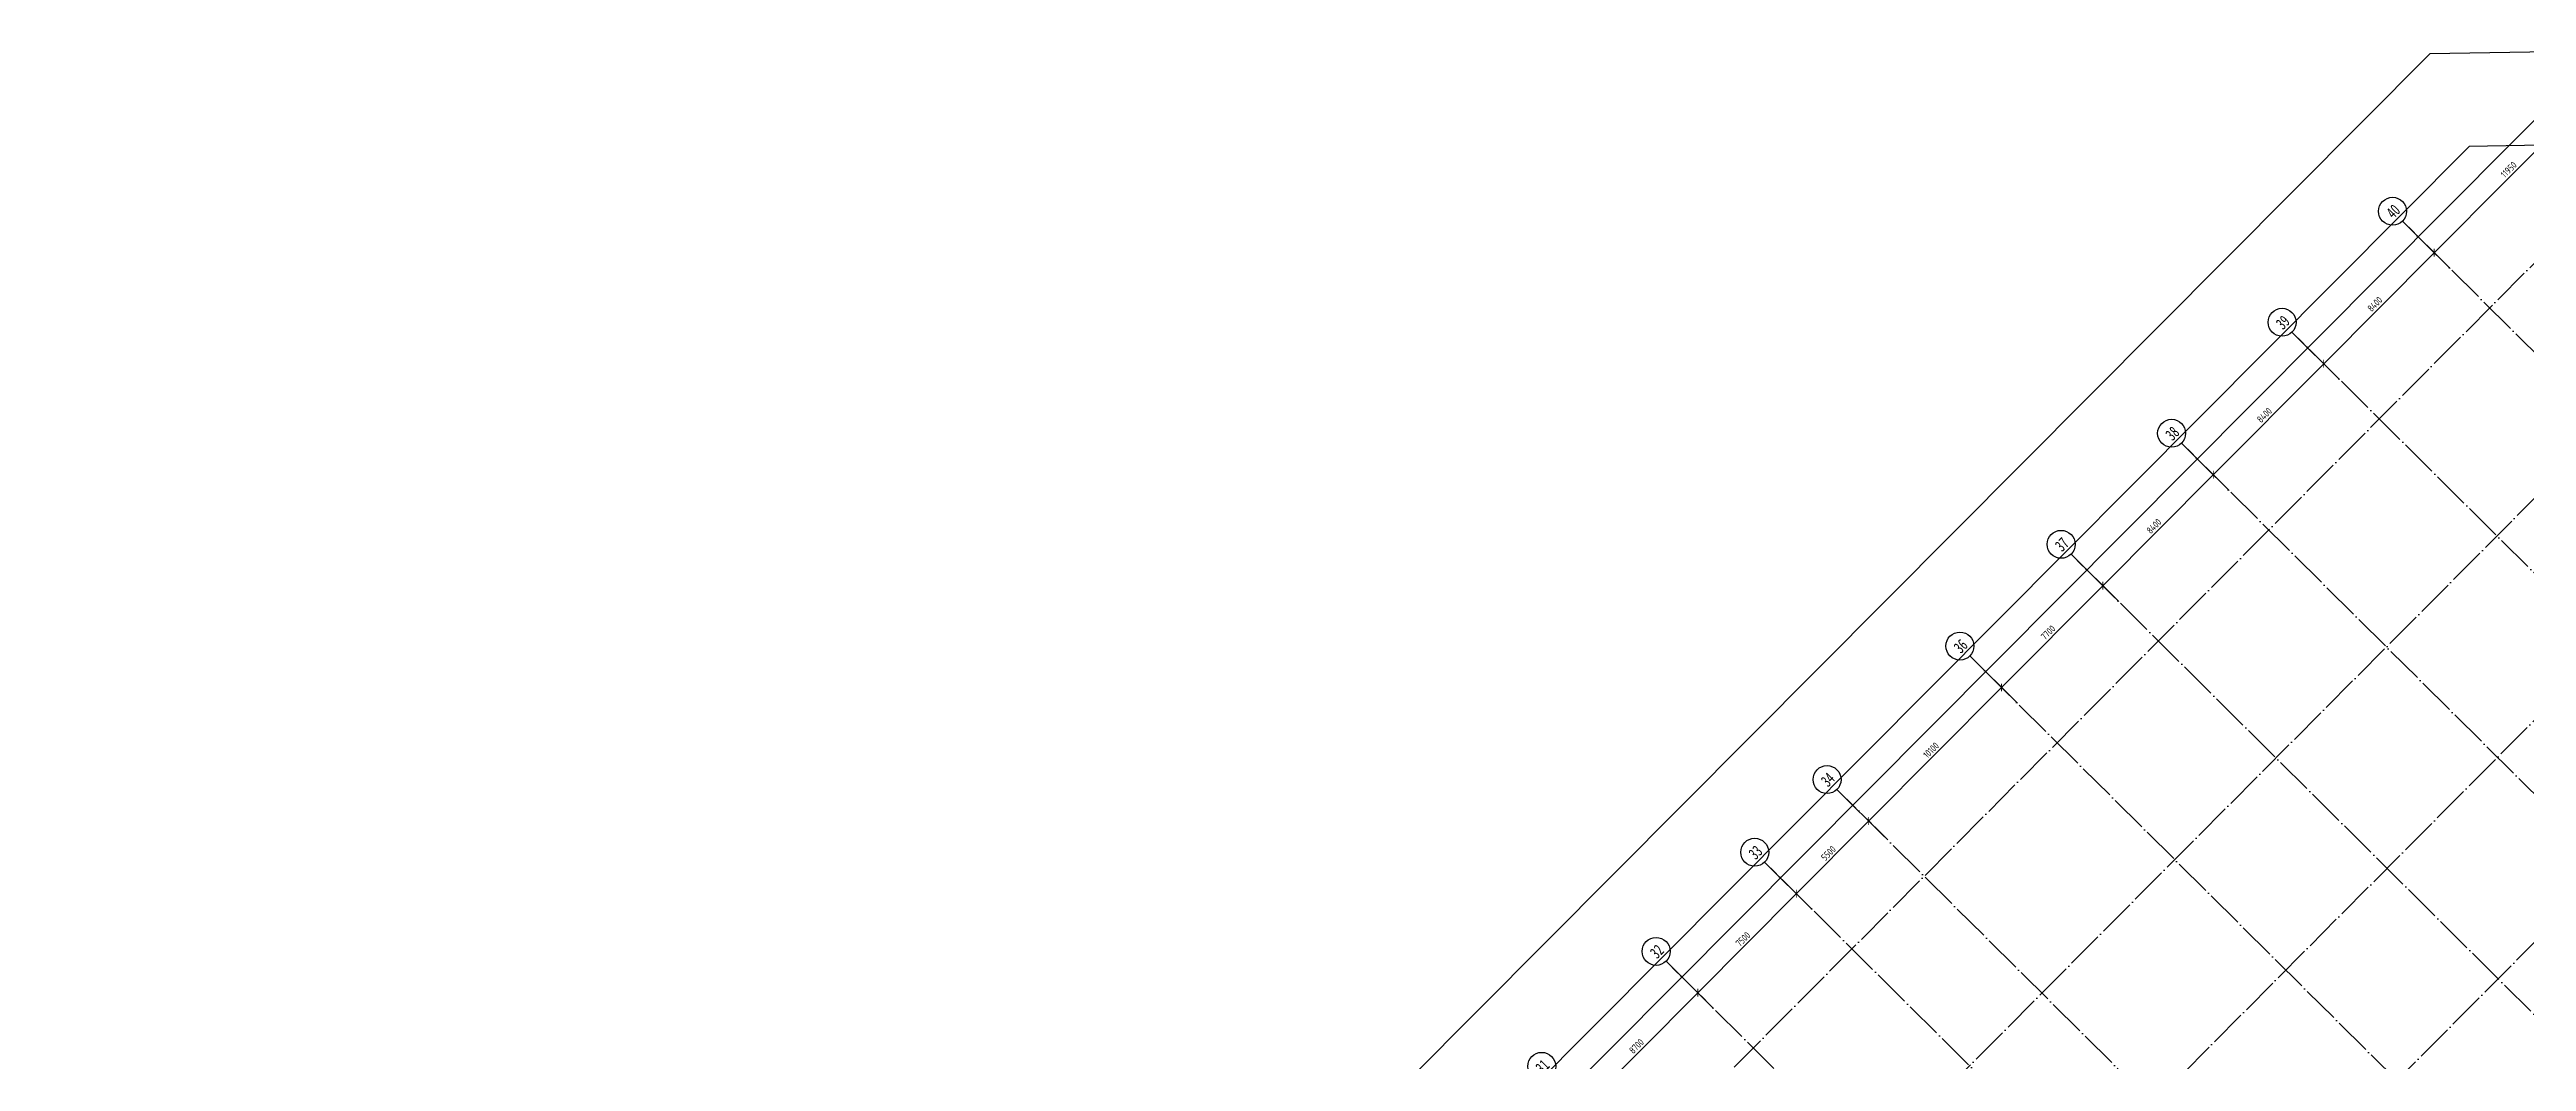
# Model space of a CAD drawing. Extents: x 517634312 to 520012312, y 3499191844 to 3500891844.
# Drawn here: x 518704356 to 518837176, y 3499991734 to 3500046028 of the extents above; entities that cross this region are included whole.
import ezdxf
from ezdxf.enums import TextEntityAlignment as Align

# ---------------------------------------------------------------- set-up
doc = ezdxf.new("R2010")
doc.units = 0
doc.header["$LTSCALE"] = 1000
doc.header["$MEASUREMENT"] = 0
doc.header["$PDMODE"] = 1
doc.linetypes.add('CENTER', pattern=[2, 1.25, -0.25, 0.25, -0.25])
doc.linetypes.add('DOTE', pattern=[2.42, 2, -0.2, 0.02, -0.2])
doc.layers.get('0').update_dxf_attribs({"linetype": 'CONTINUOUS'})
doc.layers.get('DEFPOINTS').update_dxf_attribs({"color": 8, "linetype": 'CONTINUOUS'})
for name, color, linetype in [('AD-AXIS-CRCL', 3, 'CONTINUOUS'), ('AD-AXIS-DIMS', 3, 'CONTINUOUS'), ('AD-AXIS-NUMB', 255, 'CONTINUOUS'), ('XD-AXIS-AXIS', 1, 'CENTER')]:
    doc.layers.add(name, color=color, linetype=linetype)
doc.styles.add('TH-STYLE1', font='', dxfattribs={"width": 0.7})
doc.styles.add('TH-STYLE3', font='tssdeng', dxfattribs={"width": 0.7, "bigfont": 'tssdchn'})
doc.styles.get('TH-STYLE1').set_extended_font_data('STFangsong')
doc.dimstyles.new('TH-DIM150', dxfattribs={"dimscale": 150, "dimtxt": 2.5, "dimasz": 2, "dimexe": 1, "dimexo": 1, "dimgap": 0.8, "dimtad": 1, "dimdec": 0, "dimdsep": 46, "dimtxsty": 'TH-STYLE3', "dimblk1": 'ARCHTICK', "dimblk2": 'ARCHTICK', "dimsah": 1, "dimcen": -1, "dimclrd": 256, "dimclre": 256, "dimclrt": 256, "dimazin": 0, "dimtfac": 1, "dimtdec": 0, "dimtix": 1, "dimtmove": 2, "dimatfit": 0, "dimldrblk": 'ARCHTICK', "dimfxl": 0, "dimtolj": 1, "dimtzin": 0, "dimlwd": -1, "dimlwe": -1, "dimarcsym": 0})

# ---------------------------------------------------------------- blocks, each defined once
blk = doc.blocks.new('sggfdagfdagdaf')
at = {"layer": 'XD-AXIS-AXIS', "linetype": 'DOTE'}
for p, q in [((-1333952, -534624), (-1333952, -352224)), ((-1326452, -534624), (-1326452, -352224)), ((-1320952, -460124), (-1320952, -352224)), ((-1310852, -534624), (-1310852, -352224)), ((-1303152, -534624), (-1303152, -352224)), ((-1294752, -534624), (-1294752, -352224)), ((-1286352, -534624), (-1286352, -352224)), ((-1277952, -534624), (-1277952, -352224)), ((-1449152, -358824), (-1259402, -358824)), ((-1350152, -367724), (-1259402, -367724)), ((-1350152, -376124), (-1259402, -376124)), ((-1350152, -384524), (-1259402, -384524))]:
    blk.add_line(p, q, dxfattribs=at)
blk = doc.blocks.new('_ArchTick')
at = {"color": 0, "linetype": 'ByBlock', "const_width": 0.15}
blk.add_lwpolyline([(-0.5, -0.5), (0.5, 0.5)], dxfattribs=at)
blk = doc.blocks.new('*D27')
at = {"layer": 'AD-AXIS-DIMS', "transparency": 16777216}
for p, q in [((518840655, 3500043601), (518832228, 3500035128)), ((518841080, 3500043178), (518840549, 3500043707)), ((518832654, 3500034705), (518832122, 3500035234))]:
    blk.add_line(p, q, dxfattribs=at)
at = {"layer": 'DEFPOINTS', "color": 0, "transparency": 16777216}
for p in [(518841506, 3500042755), (518832228, 3500035128), (518833079, 3500034282)]:
    blk.add_point(p, dxfattribs=at)
at = {"layer": 'AD-AXIS-DIMS', "transparency": 16777216, "xscale": 300, "yscale": 300, "zscale": 300}
for p, rotation in [((518840655, 3500043601), 45.15729225934245), ((518832228, 3500035128), 225.1572922593424)]:
    blk.add_blockref('_ArchTick', p, dxfattribs=dict(at, rotation=rotation))
at = {"layer": 'AD-AXIS-DIMS', "transparency": 16777216, "insert": (518836224, 3500039581), "char_height": 375, "attachment_point": 5, "rotation": 45.15729, "style": 'TH-STYLE3'}
blk.add_mtext('\\A1;11950', dxfattribs=at)
blk = doc.blocks.new('*D28')
at = {"layer": 'AD-AXIS-DIMS', "transparency": 16777216}
for p, q in [((518832228, 3500035128), (518826305, 3500029172)), ((518832654, 3500034705), (518832122, 3500035234)), ((518826730, 3500028749), (518826199, 3500029278))]:
    blk.add_line(p, q, dxfattribs=at)
at = {"layer": 'DEFPOINTS', "color": 0, "transparency": 16777216}
for p in [(518833079, 3500034282), (518826305, 3500029172), (518827156, 3500028326)]:
    blk.add_point(p, dxfattribs=at)
at = {"layer": 'AD-AXIS-DIMS', "transparency": 16777216, "xscale": 300, "yscale": 300, "zscale": 300}
for p, rotation in [((518832228, 3500035128), 45.15729225934245), ((518826305, 3500029172), 225.1572922593424)]:
    blk.add_blockref('_ArchTick', p, dxfattribs=dict(at, rotation=rotation))
at = {"layer": 'AD-AXIS-DIMS', "transparency": 16777216, "insert": (518829049, 3500032367), "char_height": 375, "attachment_point": 5, "rotation": 45.15729, "style": 'TH-STYLE3'}
blk.add_mtext('\\A1;8400', dxfattribs=at)
blk = doc.blocks.new('*D29')
at = {"layer": 'AD-AXIS-DIMS', "transparency": 16777216}
for p, q in [((518826305, 3500029172), (518820382, 3500023216)), ((518826730, 3500028749), (518826199, 3500029278)), ((518820807, 3500022793), (518820275, 3500023322))]:
    blk.add_line(p, q, dxfattribs=at)
at = {"layer": 'DEFPOINTS', "color": 0, "transparency": 16777216}
for p in [(518827156, 3500028326), (518820382, 3500023216), (518821232, 3500022370)]:
    blk.add_point(p, dxfattribs=at)
at = {"layer": 'AD-AXIS-DIMS', "transparency": 16777216, "xscale": 300, "yscale": 300, "zscale": 300}
for p, rotation in [((518826305, 3500029172), 45.15729225934245), ((518820382, 3500023216), 225.1572922593424)]:
    blk.add_blockref('_ArchTick', p, dxfattribs=dict(at, rotation=rotation))
at = {"layer": 'AD-AXIS-DIMS', "transparency": 16777216, "insert": (518823125, 3500026411), "char_height": 375, "attachment_point": 5, "rotation": 45.15729, "style": 'TH-STYLE3'}
blk.add_mtext('\\A1;8400', dxfattribs=at)
blk = doc.blocks.new('*D30')
at = {"layer": 'AD-AXIS-DIMS', "transparency": 16777216}
for p, q in [((518820382, 3500023216), (518814458, 3500017260)), ((518820807, 3500022793), (518820275, 3500023322)), ((518814884, 3500016837), (518814352, 3500017366))]:
    blk.add_line(p, q, dxfattribs=at)
at = {"layer": 'DEFPOINTS', "color": 0, "transparency": 16777216}
for p in [(518821232, 3500022370), (518814458, 3500017260), (518815309, 3500016414)]:
    blk.add_point(p, dxfattribs=at)
at = {"layer": 'AD-AXIS-DIMS', "transparency": 16777216, "xscale": 300, "yscale": 300, "zscale": 300}
for p, rotation in [((518820382, 3500023216), 45.15729225934245), ((518814458, 3500017260), 225.1572922593424)]:
    blk.add_blockref('_ArchTick', p, dxfattribs=dict(at, rotation=rotation))
at = {"layer": 'AD-AXIS-DIMS', "transparency": 16777216, "insert": (518817202, 3500020455), "char_height": 375, "attachment_point": 5, "rotation": 45.15729, "style": 'TH-STYLE3'}
blk.add_mtext('\\A1;8400', dxfattribs=at)
blk = doc.blocks.new('*D31')
at = {"layer": 'AD-AXIS-DIMS', "transparency": 16777216}
for p, q in [((518814458, 3500017260), (518809028, 3500011800)), ((518814884, 3500016837), (518814352, 3500017366)), ((518809454, 3500011377), (518808922, 3500011906))]:
    blk.add_line(p, q, dxfattribs=at)
at = {"layer": 'DEFPOINTS', "color": 0, "transparency": 16777216}
for p in [(518815309, 3500016414), (518809028, 3500011800), (518809879, 3500010954)]:
    blk.add_point(p, dxfattribs=at)
at = {"layer": 'AD-AXIS-DIMS', "transparency": 16777216, "xscale": 300, "yscale": 300, "zscale": 300}
for p, rotation in [((518814458, 3500017260), 45.15729225934245), ((518809028, 3500011800), 225.1572922593424)]:
    blk.add_blockref('_ArchTick', p, dxfattribs=dict(at, rotation=rotation))
at = {"layer": 'AD-AXIS-DIMS', "transparency": 16777216, "insert": (518811525, 3500014747), "char_height": 375, "attachment_point": 5, "rotation": 45.15729, "style": 'TH-STYLE3'}
blk.add_mtext('\\A1;7700', dxfattribs=at)
blk = doc.blocks.new('*D32')
at = {"layer": 'AD-AXIS-DIMS', "transparency": 16777216}
for p, q in [((518809028, 3500011800), (518801906, 3500004639)), ((518809454, 3500011377), (518808922, 3500011906)), ((518802332, 3500004216), (518801800, 3500004745))]:
    blk.add_line(p, q, dxfattribs=at)
at = {"layer": 'DEFPOINTS', "color": 0, "transparency": 16777216}
for p in [(518809879, 3500010954), (518801906, 3500004639), (518802757, 3500003793)]:
    blk.add_point(p, dxfattribs=at)
at = {"layer": 'AD-AXIS-DIMS', "transparency": 16777216, "xscale": 300, "yscale": 300, "zscale": 300}
for p, rotation in [((518809028, 3500011800), 45.15729225934245), ((518801906, 3500004639), 225.1572922593424)]:
    blk.add_blockref('_ArchTick', p, dxfattribs=dict(at, rotation=rotation))
at = {"layer": 'AD-AXIS-DIMS', "transparency": 16777216, "insert": (518805249, 3500008436), "char_height": 375, "attachment_point": 5, "rotation": 45.15729, "style": 'TH-STYLE3'}
blk.add_mtext('\\A1;10100', dxfattribs=at)
blk = doc.blocks.new('*D33')
at = {"layer": 'AD-AXIS-DIMS', "transparency": 16777216}
for p, q in [((518801906, 3500004639), (518798028, 3500000739)), ((518802332, 3500004216), (518801800, 3500004745)), ((518798453, 3500000316), (518797922, 3500000845))]:
    blk.add_line(p, q, dxfattribs=at)
at = {"layer": 'DEFPOINTS', "color": 0, "transparency": 16777216}
for p in [(518802757, 3500003793), (518798028, 3500000739), (518798879, 3499999893)]:
    blk.add_point(p, dxfattribs=at)
at = {"layer": 'AD-AXIS-DIMS', "transparency": 16777216, "xscale": 300, "yscale": 300, "zscale": 300}
for p, rotation in [((518801906, 3500004639), 45.15729225934245), ((518798028, 3500000739), 225.1572922593424)]:
    blk.add_blockref('_ArchTick', p, dxfattribs=dict(at, rotation=rotation))
at = {"layer": 'AD-AXIS-DIMS', "transparency": 16777216, "insert": (518799749, 3500002906), "char_height": 375, "attachment_point": 5, "rotation": 45.15729, "style": 'TH-STYLE3'}
blk.add_mtext('\\A1;5500', dxfattribs=at)
blk = doc.blocks.new('*D34')
at = {"layer": 'AD-AXIS-DIMS', "transparency": 16777216}
for p, q in [((518798028, 3500000739), (518792739, 3499995421)), ((518798453, 3500000316), (518797922, 3500000845)), ((518793165, 3499994998), (518792633, 3499995527))]:
    blk.add_line(p, q, dxfattribs=at)
at = {"layer": 'DEFPOINTS', "color": 0, "transparency": 16777216}
for p in [(518798879, 3499999893), (518792739, 3499995421), (518793590, 3499994575)]:
    blk.add_point(p, dxfattribs=at)
at = {"layer": 'AD-AXIS-DIMS', "transparency": 16777216, "xscale": 300, "yscale": 300, "zscale": 300}
for p, rotation in [((518798028, 3500000739), 45.15729225934245), ((518792739, 3499995421), 225.1572922593424)]:
    blk.add_blockref('_ArchTick', p, dxfattribs=dict(at, rotation=rotation))
at = {"layer": 'AD-AXIS-DIMS', "transparency": 16777216, "insert": (518795165, 3499998297), "char_height": 375, "attachment_point": 5, "rotation": 45.15729, "style": 'TH-STYLE3'}
blk.add_mtext('\\A1;7500', dxfattribs=at)
blk = doc.blocks.new('*D35')
at = {"layer": 'AD-AXIS-DIMS', "transparency": 16777216}
for p, q in [((518792739, 3499995421), (518786604, 3499989253)), ((518793165, 3499994998), (518792633, 3499995527)), ((518787030, 3499988829), (518786498, 3499989358))]:
    blk.add_line(p, q, dxfattribs=at)
at = {"layer": 'DEFPOINTS', "color": 0, "transparency": 16777216}
for p in [(518793590, 3499994575), (518786604, 3499989253), (518787455, 3499988406)]:
    blk.add_point(p, dxfattribs=at)
at = {"layer": 'AD-AXIS-DIMS', "transparency": 16777216, "xscale": 300, "yscale": 300, "zscale": 300}
for p, rotation in [((518792739, 3499995421), 45.15729225934245), ((518786604, 3499989253), 225.1572922593424)]:
    blk.add_blockref('_ArchTick', p, dxfattribs=dict(at, rotation=rotation))
at = {"layer": 'AD-AXIS-DIMS', "transparency": 16777216, "insert": (518789454, 3499992554), "char_height": 375, "attachment_point": 5, "rotation": 45.15729, "style": 'TH-STYLE3'}
blk.add_mtext('\\A1;8700', dxfattribs=at)
blk = doc.blocks.new('*D48')
at = {"layer": 'AD-AXIS-DIMS', "transparency": 16777216}
for p, q in [((518839804, 3500044447), (518715308, 3499919265)), ((518840230, 3500044024), (518839698, 3500044553)), ((518715733, 3499918842), (518715201, 3499919371))]:
    blk.add_line(p, q, dxfattribs=at)
at = {"layer": 'DEFPOINTS', "color": 0, "transparency": 16777216}
for p in [(518840655, 3500043601), (518715308, 3499919265), (518716158, 3499918419)]:
    blk.add_point(p, dxfattribs=at)
at = {"layer": 'AD-AXIS-DIMS', "transparency": 16777216, "xscale": 300, "yscale": 300, "zscale": 300}
for p, rotation in [((518839804, 3500044447), 45.15729225934245), ((518715308, 3499919265), 225.1572922593424)]:
    blk.add_blockref('_ArchTick', p, dxfattribs=dict(at, rotation=rotation))
at = {"layer": 'AD-AXIS-DIMS', "transparency": 16777216, "insert": (518777338, 3499982073), "char_height": 375, "attachment_point": 5, "rotation": 45.15729, "style": 'TH-STYLE3'}
blk.add_mtext('\\A1;176550', dxfattribs=at)
blk = doc.blocks.new('_A-axiso')
blk.add_circle((0, 0), 0.5)
at = {"layer": 'AD-AXIS-NUMB', "style": 'TH-STYLE1', "width": 0.7}
blk.add_attdef('A', text='', height=0.56, dxfattribs=at).set_placement((-0.25, -0.28), (0.25, -0.28), align=Align.FIT)
blk = doc.blocks.new('XINDEHAHAHDDAADD')
at = {"layer": 'DEFPOINTS'}
blk.add_lwpolyline([(-140.02, 6.29), (-130.02, -3.5), (-91.96, -3.5), (-51.85, 0), (38.77, 0), (48.77, 10.27), (47.23, 67.2), (49.15, 107.26), (47.27, 176.73), (37.28, 186.46), (-143.72, 186.46)], close=True, dxfattribs=at)
at = {"layer": 'DEFPOINTS', "color": 5}
blk.add_lwpolyline([(-135.06, 8.44), (-127.98, 1.5), (-92.18, 1.5), (-52.06, 5), (36.66, 5), (43.72, 12.25), (42.23, 67.25), (44.15, 107.32), (42.33, 174.57), (35.24, 181.46), (-138.62, 181.46)], close=True, dxfattribs=at)

msp = doc.modelspace()

# ---------------------------------------------------------------- linework, layer by layer
at = {"layer": 'AD-AXIS-CRCL'}
for points in [[(518830526.6, 3500036820.2), (518833079.1, 3500034281.6)], [(518824603.2, 3500030864.2), (518827155.7, 3500028325.6)], [(518818679.8, 3500024908.2), (518821232.4, 3500022369.6)], [(518812756.4, 3500018952.2), (518815309, 3500016413.7)], [(518807326.7, 3500013492.6), (518809879.3, 3500010954)], [(518800204.5, 3500006331.2), (518802757.1, 3500003792.7)], [(518796326.2, 3500002431.5), (518798878.7, 3499999892.9)], [(518791037.4, 3499997113.7), (518793590, 3499994575.1)]]:
    msp.add_lwpolyline(points, dxfattribs=at)

# ---------------------------------------------------------------- block references
at = {"color": 2, "rotation": 45.15729226668542}
msp.add_blockref('sggfdagfdagdaf', (519481947.8, 3501191321.3), dxfattribs=at)
at = {"layer": 'AD-AXIS-CRCL'}
ref = msp.add_blockref('_A-axiso', (518829994.8, 3500037349.1), dxfattribs=dict(at, xscale=1500, yscale=1500, rotation=45.15729225934248))
ref.add_attrib('A', '40', dxfattribs={"layer": 'AD-AXIS-NUMB', "height": 625, "rotation": 45.157295, "style": 'TH-STYLE1', "width": 0.7}).set_placement((518830385.9, 3500036993.2), align=Align.BOTTOM_CENTER)
ref = msp.add_blockref('_A-axiso', (518824071.4, 3500031393.1), dxfattribs=dict(at, xscale=1500, yscale=1500, rotation=45.15729225934248))
ref.add_attrib('A', '39', dxfattribs={"layer": 'AD-AXIS-NUMB', "height": 625, "rotation": 45.157295, "style": 'TH-STYLE1', "width": 0.7}).set_placement((518824462.6, 3500031037.2), align=Align.BOTTOM_CENTER)
ref = msp.add_blockref('_A-axiso', (518818148, 3500025437.1), dxfattribs=dict(at, xscale=1500, yscale=1500, rotation=45.15729225934248))
ref.add_attrib('A', '38', dxfattribs={"layer": 'AD-AXIS-NUMB', "height": 625, "rotation": 45.157295, "style": 'TH-STYLE1', "width": 0.7}).set_placement((518818539.2, 3500025081.3), align=Align.BOTTOM_CENTER)
ref = msp.add_blockref('_A-axiso', (518812224.7, 3500019481.1), dxfattribs=dict(at, xscale=1500, yscale=1500, rotation=45.15729225934248))
ref.add_attrib('A', '37', dxfattribs={"layer": 'AD-AXIS-NUMB', "height": 625, "rotation": 45.157295, "style": 'TH-STYLE1', "width": 0.7}).set_placement((518812615.8, 3500019125.3), align=Align.BOTTOM_CENTER)
ref = msp.add_blockref('_A-axiso', (518806794.9, 3500014021.5), dxfattribs=dict(at, xscale=1500, yscale=1500, rotation=45.15729225934248))
ref.add_attrib('A', '36', dxfattribs={"layer": 'AD-AXIS-NUMB', "height": 625, "rotation": 45.157295, "style": 'TH-STYLE1', "width": 0.7}).set_placement((518807186.1, 3500013665.6), align=Align.BOTTOM_CENTER)
ref = msp.add_blockref('_A-axiso', (518799672.8, 3500006860.1), dxfattribs=dict(at, xscale=1500, yscale=1500, rotation=45.15729225934248))
ref.add_attrib('A', '34', dxfattribs={"layer": 'AD-AXIS-NUMB', "height": 625, "rotation": 45.157295, "style": 'TH-STYLE1', "width": 0.7}).set_placement((518800063.9, 3500006504.3), align=Align.BOTTOM_CENTER)
ref = msp.add_blockref('_A-axiso', (518795794.4, 3500002960.4), dxfattribs=dict(at, xscale=1500, yscale=1500, rotation=45.15729225934248))
ref.add_attrib('A', '33', dxfattribs={"layer": 'AD-AXIS-NUMB', "height": 625, "rotation": 45.157295, "style": 'TH-STYLE1', "width": 0.7}).set_placement((518796185.5, 3500002604.5), align=Align.BOTTOM_CENTER)
ref = msp.add_blockref('_A-axiso', (518790505.6, 3499997642.5), dxfattribs=dict(at, xscale=1500, yscale=1500, rotation=45.15729225934248))
ref.add_attrib('A', '32', dxfattribs={"layer": 'AD-AXIS-NUMB', "height": 625, "rotation": 45.157295, "style": 'TH-STYLE1', "width": 0.7}).set_placement((518790896.8, 3499997286.7), align=Align.BOTTOM_CENTER)
ref = msp.add_blockref('_A-axiso', (518784370.7, 3499991473.8), dxfattribs=dict(at, xscale=1500, yscale=1500, rotation=45.15729225934248))
ref.add_attrib('A', '31', dxfattribs={"layer": 'AD-AXIS-NUMB', "height": 625, "rotation": 45.157295, "style": 'TH-STYLE1', "width": 0.7}).set_placement((518784761.9, 3499991118), align=Align.BOTTOM_CENTER)
at = {"layer": 'DEFPOINTS', "xscale": 999.9999999999998, "yscale": 999.9999999999998, "zscale": 999.9999999999998, "rotation": 45.15729225934248}
msp.add_blockref('XINDEHAHAHDDAADD', (518937909.5, 3499887885.3), dxfattribs=at)

# ---------------------------------------------------------------- dimensions: what is measured, and where the dimension line sits
at = {"layer": 'AD-AXIS-DIMS'}
for base, p1, p2, picture, middle in [((518715307.6, 3499919265.1), (518840655, 3500043600.9), (518716158.4, 3499918418.9), '*D48', (518777337.8, 3499982072.9)), ((518832228.3, 3500035127.8), (518841505.8, 3500042754.7), (518833079.1, 3500034281.6), '*D27', (518836223.6, 3500039581.2)), ((518826304.9, 3500029171.8), (518833079.1, 3500034281.6), (518827155.7, 3500028325.6), '*D28', (518829048.5, 3500032366.6)), ((518820381.5, 3500023215.8), (518827155.7, 3500028325.6), (518821232.4, 3500022369.6), '*D29', (518823125.2, 3500026410.7)), ((518814458.2, 3500017259.9), (518821232.4, 3500022369.6), (518815309, 3500016413.7), '*D30', (518817201.8, 3500020454.7)), ((518809028.4, 3500011800.2), (518815309, 3500016413.7), (518809879.3, 3500010954), '*D31', (518811525.2, 3500014746.9)), ((518801906.3, 3500004638.9), (518809879.3, 3500010954), (518802757.1, 3500003792.7), '*D32', (518805249.3, 3500008436.4)), ((518798027.9, 3500000739.1), (518802757.1, 3500003792.7), (518798878.7, 3499999892.9), '*D33', (518799749, 3500002905.8)), ((518792739.1, 3499995421.3), (518798878.7, 3499999892.9), (518793590, 3499994575.1), '*D34', (518795165.5, 3499998297)), ((518786604.2, 3499989252.6), (518793590, 3499994575.1), (518787455.1, 3499988406.4), '*D35', (518789453.6, 3499992553.8))]:
    dim = msp.add_linear_dim(base=base, p1=p1, p2=p2, angle=45.157292, dimstyle='TH-DIM150', dxfattribs=at)
    dim.commit()
    dim.dimension.update_dxf_attribs({"geometry": picture, "text_midpoint": middle})

doc.saveas('drawing.dxf')
